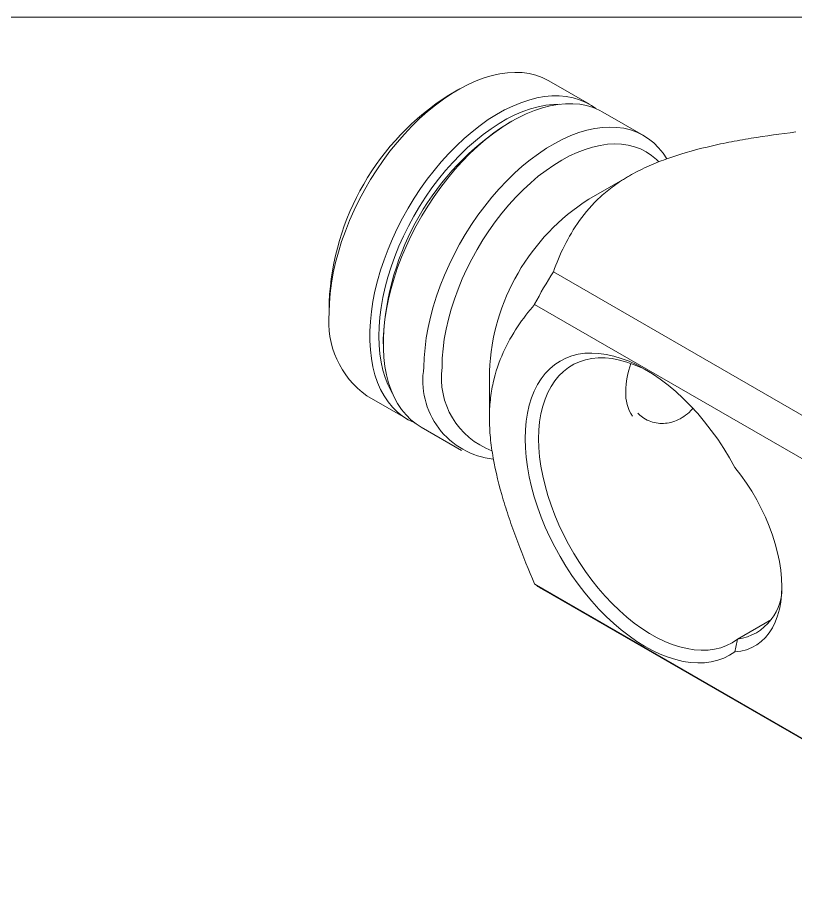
# Model space of a CAD drawing. Header units: millimetres. Extents: x 2 to 278, y 1 to 215.
# Drawn here: x 154.4 to 216.3, y 145.8 to 214.6 of the extents above; entities that cross this region are included whole.
import ezdxf

# ---------------------------------------------------------------- set-up
doc = ezdxf.new("R2010")
doc.units = ezdxf.units.MM

msp = doc.modelspace()

# ---------------------------------------------------------------- linework, layer by layer
at = {"color": 7, "linetype": 'Continuous', "lineweight": 0}
for p, q in [((1.579, 214.645), (277.989, 214.645)), ((199.895, 207.717), (196.662, 209.583)), ((189.422, 208.866), (188.703, 208.451)), ((204.205, 205.229), (200.972, 207.095)), ((193.732, 206.377), (193.373, 206.17)), ((203.071, 202.023), (199.838, 200.156)), ((237.258, 171.161), (197.026, 194.386)), ((179.186, 191.964), (179.186, 191.135)), ((235.761, 168.568), (195.529, 191.793)), ((183.496, 189.061), (183.496, 188.646)), ((191.937, 186.469), (191.937, 182.737)), ((182.185, 184.506), (185.418, 182.64)), ((186.495, 182.018), (189.728, 180.151)), ((195.529, 169.533), (235.761, 146.307)), ((196.252, 169.053), (236.483, 145.828)), ((214.384, 166.698), (211.666, 165.129))]:
    msp.add_line(p, q, dxfattribs=at)
at = {"color": 7, "linetype": 'Continuous', "lineweight": 0, "flags": 128}
for points in [[(179.186, 191.135), (179.206, 191.896), (179.268, 192.679), (179.371, 193.479), (179.514, 194.293), (179.697, 195.119), (179.919, 195.952), (180.18, 196.789), (180.477, 197.628), (180.811, 198.464), (181.179, 199.295), (181.581, 200.116), (182.014, 200.925), (182.477, 201.719), (182.968, 202.494), (183.485, 203.246), (184.026, 203.974), (184.588, 204.674), (185.17, 205.343), (185.77, 205.979), (186.384, 206.579), (187.01, 207.14), (187.646, 207.661), (188.289, 208.139), (188.936, 208.572), (189.586, 208.959), (190.235, 209.298), (190.88, 209.587), (191.52, 209.826), (192.151, 210.014), (192.772, 210.149), (193.378, 210.232), (193.969, 210.261), (194.542, 210.238), (195.094, 210.161), (195.623, 210.031), (196.127, 209.849), (196.605, 209.616), (196.662, 209.583)], [(200.413, 207.371), (200.065, 207.614), (199.602, 207.873), (199.111, 208.08), (198.594, 208.236), (198.054, 208.34), (197.491, 208.39), (196.909, 208.387), (196.31, 208.331), (195.696, 208.222), (195.07, 208.06), (194.434, 207.847), (193.791, 207.582), (193.143, 207.268), (192.494, 206.905), (191.845, 206.495), (191.199, 206.039), (190.559, 205.539), (189.928, 204.998), (189.308, 204.417), (188.701, 203.799), (188.11, 203.146), (187.537, 202.461), (186.985, 201.747), (186.456, 201.007), (185.952, 200.242), (185.475, 199.458), (185.026, 198.656), (184.609, 197.841), (184.224, 197.014), (183.873, 196.18), (183.557, 195.342), (183.277, 194.504), (183.036, 193.668), (182.833, 192.838), (182.67, 192.018), (182.547, 191.21), (182.465, 190.419), (182.424, 189.646), (182.424, 188.896), (182.465, 188.171), (182.547, 187.475), (182.67, 186.809), (182.833, 186.177), (183.036, 185.581), (183.277, 185.024), (183.557, 184.508), (183.873, 184.035), (184.224, 183.607), (184.609, 183.225), (185.026, 182.891), (185.475, 182.607), (185.952, 182.374), (185.977, 182.363)], [(197.503, 207.724), (197.014, 207.71), (196.427, 207.646), (195.826, 207.529), (195.213, 207.361), (194.592, 207.142), (193.964, 206.873), (193.332, 206.555), (192.699, 206.189), (192.067, 205.778), (191.439, 205.322), (190.817, 204.823), (190.205, 204.284), (189.604, 203.707), (189.017, 203.093), (188.446, 202.447), (187.895, 201.769), (187.364, 201.064), (186.856, 200.334), (186.374, 199.581), (185.919, 198.81), (185.494, 198.023), (185.099, 197.223), (184.736, 196.415), (184.408, 195.6), (184.115, 194.782), (183.859, 193.966), (183.64, 193.153), (183.46, 192.348), (183.319, 191.554), (183.218, 190.774), (183.157, 190.011), (183.137, 189.268), (183.157, 188.549), (183.218, 187.856), (183.319, 187.193), (183.46, 186.561), (183.64, 185.964), (183.859, 185.404), (184.115, 184.884), (184.216, 184.707)], [(200.972, 207.095), (200.68, 207.25), (200.189, 207.458), (199.672, 207.614), (199.131, 207.717), (198.569, 207.768), (197.987, 207.765), (197.387, 207.709), (196.773, 207.6), (196.147, 207.438), (195.511, 207.225), (194.868, 206.96), (194.221, 206.646), (193.571, 206.283), (192.922, 205.873), (192.277, 205.417), (191.637, 204.917), (191.006, 204.376), (190.385, 203.795), (189.779, 203.177), (189.188, 202.524), (188.615, 201.839), (188.063, 201.125), (187.534, 200.384), (187.03, 199.62), (186.552, 198.836), (186.104, 198.034), (185.687, 197.218), (185.301, 196.392), (184.95, 195.558), (184.634, 194.72), (184.355, 193.882), (184.114, 193.046), (183.911, 192.216), (183.748, 191.396), (183.625, 190.588), (183.543, 189.797), (183.501, 189.024), (183.501, 188.274), (183.543, 187.549), (183.625, 186.853), (183.748, 186.187), (183.911, 185.555), (184.114, 184.959), (184.355, 184.402), (184.634, 183.886), (184.95, 183.413), (185.301, 182.985), (185.687, 182.603), (186.104, 182.269), (186.495, 182.018)], [(186.729, 186.78), (186.75, 187.542), (186.812, 188.324), (186.914, 189.124), (187.057, 189.938), (187.24, 190.764), (187.462, 191.597), (187.723, 192.435), (188.021, 193.273), (188.354, 194.11), (188.723, 194.94), (189.124, 195.762), (189.557, 196.571), (190.02, 197.364), (190.511, 198.139), (191.028, 198.892), (191.569, 199.619), (192.132, 200.319), (192.714, 200.988), (193.313, 201.624), (193.927, 202.224), (194.553, 202.785), (195.189, 203.306), (195.832, 203.784), (196.48, 204.217), (197.129, 204.604), (197.778, 204.943), (198.424, 205.233), (199.063, 205.472), (199.695, 205.659), (200.315, 205.795), (200.922, 205.877), (201.513, 205.907), (202.085, 205.883), (202.637, 205.806), (203.167, 205.676), (203.671, 205.494), (204.148, 205.261), (204.596, 204.977), (205.014, 204.643), (205.399, 204.262), (205.75, 203.833), (206.052, 203.383)], [(188.166, 186.78), (188.186, 187.511), (188.247, 188.262), (188.349, 189.03), (188.49, 189.812), (188.671, 190.605), (188.891, 191.405), (189.148, 192.208), (189.441, 193.012), (189.77, 193.813), (190.133, 194.607), (190.528, 195.391), (190.954, 196.162), (191.409, 196.916), (191.89, 197.651), (192.397, 198.362), (192.926, 199.047), (193.475, 199.703), (194.042, 200.328), (194.625, 200.918), (195.221, 201.471), (195.828, 201.984), (196.443, 202.456), (197.062, 202.884), (197.685, 203.267), (198.308, 203.603), (198.928, 203.891), (199.542, 204.128), (200.149, 204.315), (200.745, 204.45), (201.328, 204.534), (201.895, 204.564), (202.445, 204.542), (202.974, 204.468), (203.48, 204.341), (203.961, 204.163), (204.416, 203.934), (204.842, 203.654), (205.237, 203.327), (205.416, 203.151)], [(211.469, 164.128), (211.04, 163.853), (210.582, 163.629), (210.097, 163.456), (209.588, 163.334), (209.057, 163.265), (208.505, 163.247), (207.936, 163.283), (207.351, 163.371), (206.754, 163.51), (206.146, 163.701), (205.53, 163.943), (204.909, 164.234), (204.286, 164.574), (203.663, 164.96), (203.043, 165.392), (202.428, 165.867), (201.822, 166.383), (201.226, 166.939), (200.643, 167.531), (200.076, 168.158), (199.527, 168.816), (198.999, 169.503), (198.493, 170.216), (198.012, 170.952), (197.558, 171.707), (197.133, 172.479), (196.738, 173.265), (196.376, 174.06), (196.048, 174.861), (195.755, 175.666), (195.498, 176.47), (195.279, 177.271), (195.099, 178.064), (194.957, 178.847), (194.856, 179.615), (194.795, 180.367), (194.775, 181.098), (194.795, 181.806), (194.856, 182.487), (194.957, 183.139), (195.099, 183.759), (195.279, 184.344), (195.498, 184.892), (195.755, 185.4), (196.048, 185.866), (196.376, 186.288), (196.738, 186.665), (197.133, 186.995), (197.558, 187.276), (198.012, 187.507), (198.493, 187.688), (198.999, 187.817), (199.527, 187.894), (200.076, 187.918), (200.643, 187.89), (201.226, 187.81), (201.822, 187.677), (202.428, 187.493), (203.043, 187.259), (203.663, 186.974), (204.286, 186.641), (204.909, 186.261), (205.53, 185.836), (206.146, 185.367), (206.754, 184.856), (207.351, 184.306), (207.936, 183.718), (208.505, 183.096), (209.057, 182.443), (209.588, 181.759), (210.097, 181.05), (210.582, 180.317), (211.04, 179.564), (211.469, 178.794)], [(204.605, 186.453), (204.067, 186.726), (203.465, 186.989), (202.868, 187.2), (202.281, 187.361), (201.706, 187.469), (201.145, 187.525), (200.601, 187.528), (200.076, 187.479), (199.573, 187.377), (199.094, 187.223), (198.641, 187.017), (198.216, 186.761), (197.821, 186.456), (197.459, 186.103), (197.13, 185.703), (196.836, 185.259), (196.579, 184.773), (196.359, 184.246), (196.178, 183.682), (196.036, 183.082), (195.934, 182.45), (195.873, 181.787), (195.853, 181.098), (195.873, 180.386), (195.934, 179.653), (196.036, 178.903), (196.178, 178.139), (196.359, 177.366), (196.579, 176.585), (196.836, 175.802), (197.13, 175.018), (197.459, 174.239), (197.821, 173.467), (198.216, 172.707), (198.641, 171.96), (199.094, 171.232), (199.573, 170.525), (200.076, 169.842), (200.601, 169.186), (201.145, 168.561), (201.706, 167.969), (202.281, 167.414), (202.868, 166.896), (203.465, 166.419), (204.067, 165.986), (204.673, 165.597), (205.281, 165.255), (205.886, 164.961), (206.486, 164.717), (207.08, 164.523), (207.663, 164.381), (208.234, 164.292), (208.789, 164.254), (209.327, 164.27), (209.844, 164.338), (210.339, 164.459), (210.809, 164.632), (211.252, 164.855), (211.666, 165.129), (211.666, 165.129)], [(211.469, 178.794), (211.94, 178.191), (212.388, 177.561), (212.81, 176.908), (213.204, 176.235), (213.567, 175.547), (213.899, 174.846), (214.195, 174.139), (214.456, 173.427), (214.68, 172.716), (214.864, 172.01), (215.009, 171.312), (215.113, 170.626), (215.175, 169.958), (215.196, 169.31), (215.175, 168.685), (215.113, 168.089), (215.009, 167.524), (214.864, 166.993), (214.68, 166.499), (214.456, 166.046), (214.195, 165.636), (213.899, 165.271), (213.567, 164.953), (213.204, 164.684), (212.81, 164.466), (212.388, 164.3), (211.94, 164.187), (211.469, 164.128)]]:
    msp.add_lwpolyline(points, dxfattribs=at)
at = {"color": 7, "linetype": 'Continuous', "lineweight": 0}
for centre, radius, start, end in [((199.853, 191.024), 20.689, 122.61121, 177.39417), ((204.899, 188.111), 21.424, 122.54737, 177.458), ((209.034, 185.723), 17.113, 122.5028, 177.50257), ((227.46, 175.087), 36.037, 147.61937, 152.38063), ((186.416, 190.413), 7.266, 174.29941, 234.38841), ((192.903, 185.707), 6.266, 170.1383, 263.98464), ((194.325, 185.956), 6.214, 172.38221, 249.40109), ((209.826, 184.72), 7.046, 160.32872, 178.94662), ((206.062, 184.689), 3.284, 177.19862, 213.20206), ((199.739, 175.092), 6.974, 232.86911, 239.99634), ((211.097, 169.205), 4.115, 277.93803, 5.92276)]:
    msp.add_arc(centre, radius, start, end, dxfattribs=at)
for points, knots in [([(216.303, 205.514), (215.116, 205.371), (213.931, 205.208), (212.157, 204.915), (211.565, 204.809), (210.398, 204.578), (209.822, 204.454), (208.121, 204.048), (207.023, 203.733), (205.456, 203.164), (204.944, 202.957), (203.975, 202.514), (203.056, 202.043), (202.239, 201.514), (201.473, 200.957), (201.113, 200.662), (200.123, 199.756), (199.576, 199.122), (198.637, 197.813), (198.242, 197.136), (197.562, 195.767), (197.276, 195.078), (197.026, 194.386)], [0, 0, 0, 0, 0.125, 0.125, 0.1875, 0.1875, 0.25, 0.25, 0.375, 0.375, 0.4375, 0.4375, 0.5, 0.5625, 0.5625, 0.625, 0.625, 0.75, 0.75, 0.875, 0.875, 1, 1, 1, 1]), ([(195.529, 169.533), (195.06, 170.633), (194.608, 171.741), (193.975, 173.423), (193.771, 173.989), (193.387, 175.115), (193.207, 175.676), (192.708, 177.352), (192.432, 178.46), (192.141, 180.102), (192.065, 180.649), (191.963, 181.71), (191.912, 182.742), (191.962, 183.713), (192.062, 184.656), (192.137, 185.115), (192.427, 186.426), (192.703, 187.216), (193.366, 188.684), (193.755, 189.364), (194.601, 190.639), (195.055, 191.231), (195.529, 191.793)], [0, 0, 0, 0, 0.125, 0.125, 0.1875, 0.1875, 0.25, 0.25, 0.375, 0.375, 0.4375, 0.4375, 0.5, 0.5625, 0.5625, 0.625, 0.625, 0.75, 0.75, 0.875, 0.875, 1, 1, 1, 1]), ([(208.117, 183.505), (208.11, 183.496), (207.94, 183.274), (207.559, 182.959), (206.98, 182.587), (206.387, 182.374), (205.787, 182.29), (205.196, 182.332), (204.624, 182.502), (204.117, 182.766), (203.851, 183.022), (203.732, 183.136)], [0, 0, 0, 0, 0.005848, 0.143457, 0.267436, 0.395302, 0.515069, 0.63797, 0.764481, 0.894249, 1, 1, 1, 1])]:
    msp.add_open_spline(points, degree=3, knots=knots, dxfattribs=at)
msp.add_open_spline([(211.469, 164.128), (211.535, 164.461), (211.6, 164.795), (211.666, 165.129)], degree=3, dxfattribs=at)

doc.saveas('drawing.dxf')
